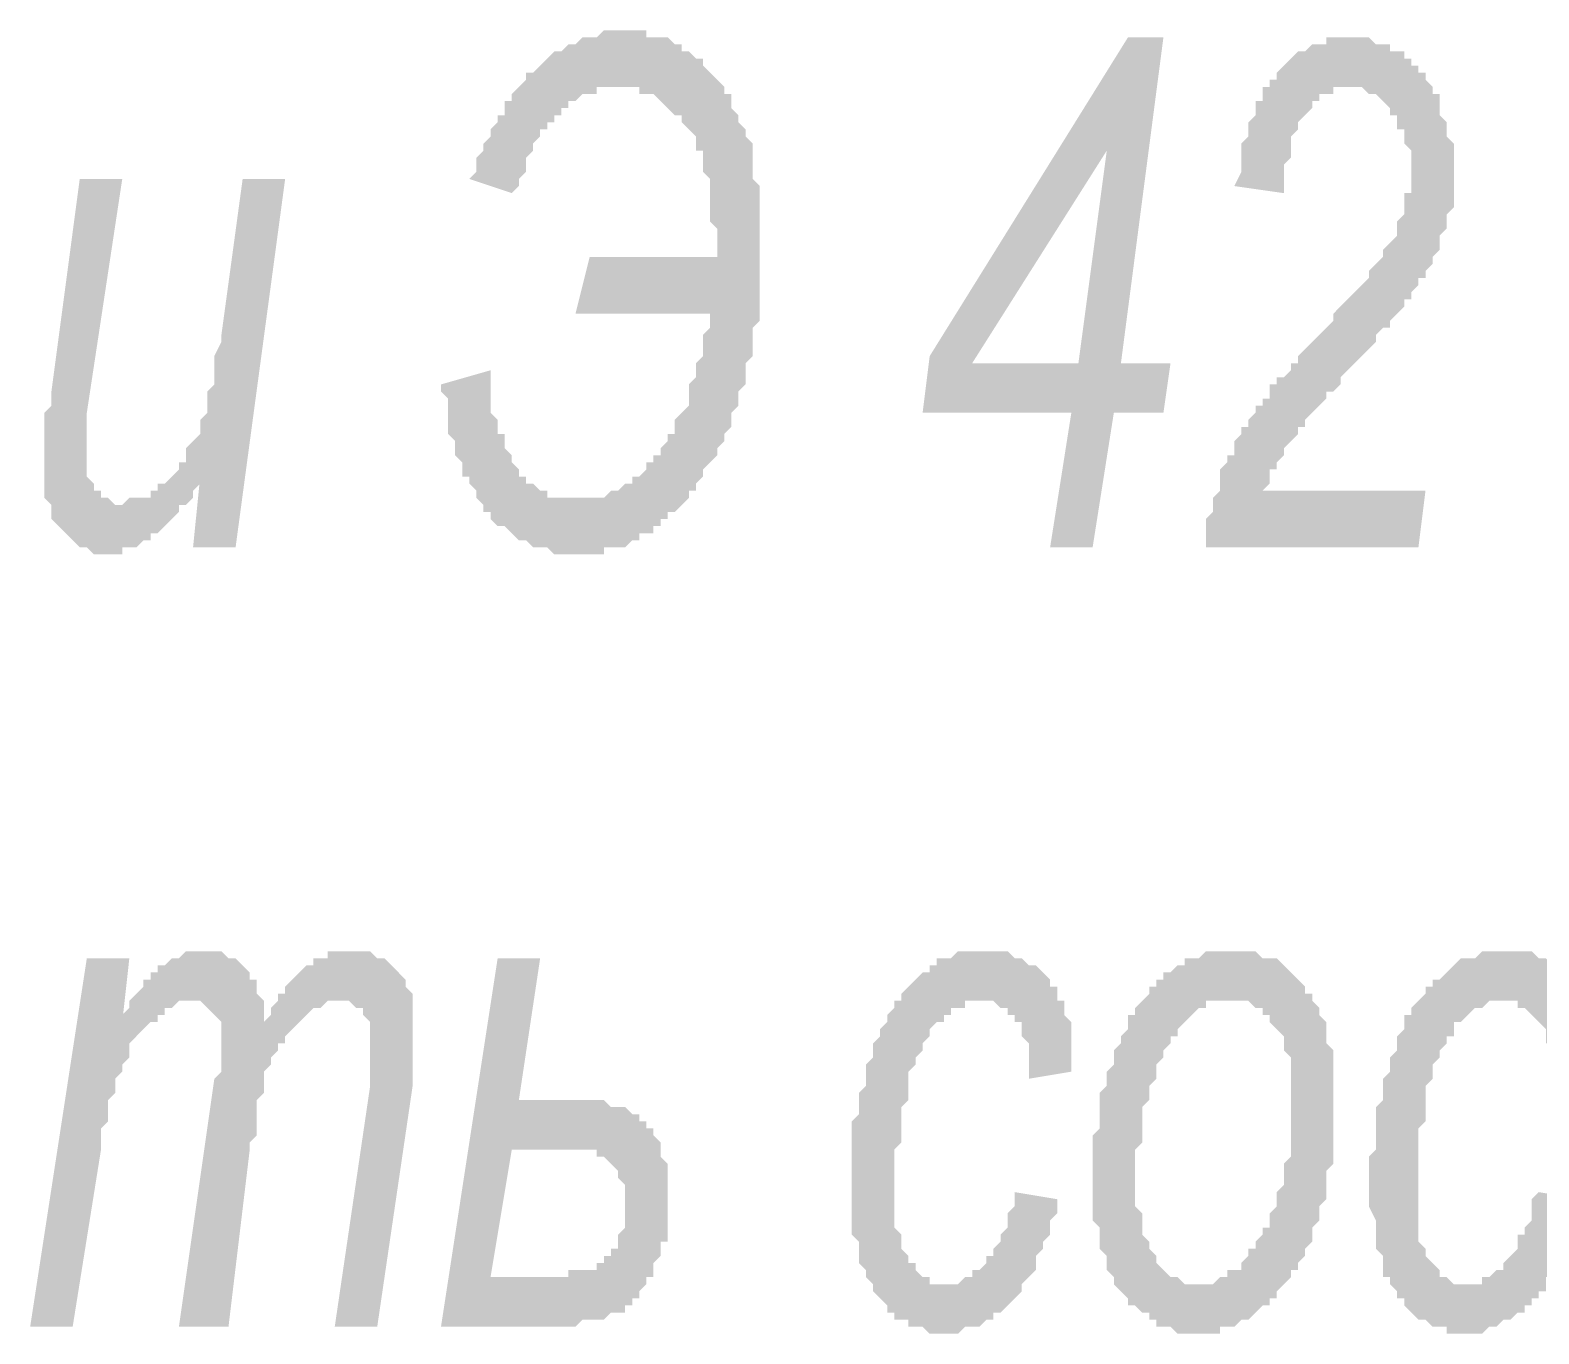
# Model space of a CAD drawing. Header units: millimetres. Extents: x 1372 to 666090, y 1285 to 31551.
# Drawn here: x 575844 to 576732, y 8653 to 9420 of the extents above; entities that cross this region are included whole.
import ezdxf

# ---------------------------------------------------------------- set-up
doc = ezdxf.new("R2010")
doc.units = ezdxf.units.MM
doc.layers.add('PDF _75-АЗ Штамп', color=7, linetype='Continuous')

msp = doc.modelspace()

# ---------------------------------------------------------------- hatches: boundary and pattern name
at = {"layer": 'PDF _75-АЗ Штамп', "transparency": 33554559}
for points in [[(576165.08, 9253.59), (576173.42, 9286.95), (576248.49, 9286.95), (576248.49, 9295.29), (576248.49, 9299.46), (576248.49, 9303.63), (576244.32, 9307.8), (576244.32, 9311.97), (576244.32, 9320.32), (576244.32, 9324.49), (576244.32, 9328.66), (576244.32, 9328.66), (576244.32, 9332.83), (576240.15, 9337), (576240.15, 9341.17), (576240.15, 9345.34), (576240.15, 9349.51), (576235.98, 9349.51), (576235.98, 9353.68), (576235.98, 9357.85), (576231.81, 9362.02), (576231.81, 9362.02), (576231.81, 9362.02), (576227.64, 9366.19), (576227.64, 9370.36), (576223.47, 9370.36), (576219.3, 9374.53), (576219.3, 9374.53), (576215.13, 9378.71), (576215.13, 9378.71), (576210.96, 9382.88), (576210.96, 9382.88), (576206.79, 9382.88), (576202.62, 9382.88), (576202.62, 9387.05), (576198.44, 9387.05), (576194.27, 9387.05), (576190.1, 9387.05), (576190.1, 9387.05), (576185.93, 9387.05), (576185.93, 9387.05), (576181.76, 9387.05), (576177.59, 9387.05), (576177.59, 9382.88), (576173.42, 9382.88), (576173.42, 9382.88), (576169.25, 9382.88), (576165.08, 9378.71), (576165.08, 9378.71), (576160.91, 9378.71), (576160.91, 9374.53), (576156.74, 9374.53), (576156.74, 9370.36), (576152.57, 9370.36), (576152.57, 9366.19), (576148.4, 9366.19), (576148.4, 9362.02), (576144.23, 9362.02), (576144.23, 9357.85), (576140.06, 9353.68), (576140.06, 9349.51), (576140.06, 9349.51), (576135.88, 9345.34), (576135.88, 9341.17), (576135.88, 9337), (576131.71, 9332.83), (576131.71, 9328.66), (576127.54, 9324.49), (576127.54, 9324.49), (576102.52, 9332.83), (576106.69, 9337), (576106.69, 9341.17), (576106.69, 9345.34), (576110.86, 9349.51), (576110.86, 9353.68), (576110.86, 9353.68), (576115.03, 9357.85), (576115.03, 9362.02), (576119.2, 9366.19), (576119.2, 9370.36), (576123.37, 9370.36), (576123.37, 9374.53), (576123.37, 9378.71), (576127.54, 9378.71), (576127.54, 9382.88), (576131.71, 9387.05), (576131.71, 9387.05), (576135.88, 9391.22), (576135.88, 9395.39), (576140.06, 9395.39), (576144.23, 9399.56), (576144.23, 9399.56), (576148.4, 9403.73), (576148.4, 9403.73), (576152.57, 9407.9), (576152.57, 9407.9), (576156.74, 9407.9), (576160.91, 9412.07), (576160.91, 9412.07), (576165.08, 9412.07), (576169.25, 9416.24), (576169.25, 9416.24), (576173.42, 9416.24), (576177.59, 9416.24), (576177.59, 9416.24), (576181.76, 9420.41), (576185.93, 9420.41), (576185.93, 9420.41), (576190.1, 9420.41), (576194.27, 9420.41), (576194.27, 9420.41), (576198.44, 9420.41), (576202.62, 9420.41), (576206.79, 9420.41), (576206.79, 9416.24), (576210.96, 9416.24), (576215.13, 9416.24), (576215.13, 9416.24), (576219.3, 9416.24), (576223.47, 9412.07), (576223.47, 9412.07), (576227.64, 9412.07), (576227.64, 9407.9), (576231.81, 9407.9), (576235.98, 9403.73), (576235.98, 9403.73), (576240.15, 9403.73), (576240.15, 9399.56), (576244.32, 9395.39), (576244.32, 9395.39), (576248.49, 9391.22), (576248.49, 9391.22), (576252.66, 9387.05), (576252.66, 9387.05), (576252.66, 9382.88), (576256.83, 9382.88), (576256.83, 9378.71), (576256.83, 9374.53), (576261, 9370.36), (576261, 9370.36), (576261, 9366.19), (576265.17, 9362.02), (576265.17, 9357.85), (576265.17, 9357.85), (576269.35, 9353.68), (576269.35, 9349.51), (576269.35, 9345.34), (576269.35, 9341.17), (576269.35, 9337), (576269.35, 9332.83), (576273.52, 9328.66), (576273.52, 9324.49), (576273.52, 9320.32), (576273.52, 9316.15), (576273.52, 9311.97), (576273.52, 9307.8), (576273.52, 9303.63), (576273.52, 9299.46), (576273.52, 9295.29), (576273.52, 9291.12), (576273.52, 9286.95), (576273.52, 9282.78), (576273.52, 9278.61), (576273.52, 9274.44), (576273.52, 9270.27), (576273.52, 9266.1), (576273.52, 9261.93), (576273.52, 9257.76), (576273.52, 9253.59), (576273.52, 9249.42), (576269.35, 9245.24), (576269.35, 9241.07), (576269.35, 9236.9), (576269.35, 9232.73), (576269.35, 9232.73), (576269.35, 9228.56), (576265.17, 9224.39), (576265.17, 9220.22), (576265.17, 9216.05), (576265.17, 9211.88), (576261, 9207.71), (576261, 9203.54), (576261, 9199.37), (576261, 9199.37), (576256.83, 9195.2), (576256.83, 9191.03), (576256.83, 9186.86), (576252.66, 9182.68), (576252.66, 9182.68), (576252.66, 9178.51), (576248.49, 9174.34), (576248.49, 9170.17), (576244.32, 9166), (576244.32, 9166), (576240.15, 9161.83), (576240.15, 9157.66), (576240.15, 9157.66), (576235.98, 9153.49), (576235.98, 9149.32), (576231.81, 9149.32), (576231.81, 9145.15), (576227.64, 9140.98), (576227.64, 9140.98), (576223.47, 9136.81), (576219.3, 9136.81), (576219.3, 9132.64), (576215.13, 9132.64), (576215.13, 9128.47), (576210.96, 9128.47), (576210.96, 9124.3), (576206.79, 9124.3), (576202.62, 9124.3), (576202.62, 9120.13), (576198.44, 9120.13), (576198.44, 9120.13), (576194.27, 9115.95), (576190.1, 9115.95), (576190.1, 9115.95), (576185.93, 9115.95), (576181.76, 9115.95), (576181.76, 9111.78), (576177.59, 9111.78), (576173.42, 9111.78), (576173.42, 9111.78), (576169.25, 9111.78), (576165.08, 9111.78), (576165.08, 9111.78), (576160.91, 9111.78), (576160.91, 9111.78), (576156.74, 9111.78), (576152.57, 9111.78), (576148.4, 9115.95), (576148.4, 9115.95), (576144.23, 9115.95), (576140.06, 9115.95), (576140.06, 9115.95), (576135.88, 9120.13), (576131.71, 9120.13), (576131.71, 9120.13), (576127.54, 9124.3), (576127.54, 9124.3), (576123.37, 9128.47), (576119.2, 9128.47), (576119.2, 9128.47), (576115.03, 9132.64), (576115.03, 9136.81), (576110.86, 9136.81), (576110.86, 9140.98), (576110.86, 9140.98), (576106.69, 9145.15), (576106.69, 9149.32), (576102.52, 9153.49), (576102.52, 9157.66), (576098.35, 9157.66), (576098.35, 9161.83), (576098.35, 9166), (576094.18, 9170.17), (576094.18, 9174.34), (576094.18, 9178.51), (576094.18, 9178.51), (576090.01, 9182.68), (576090.01, 9186.86), (576090.01, 9191.03), (576090.01, 9195.2), (576090.01, 9199.37), (576090.01, 9203.54), (576085.84, 9207.71), (576085.84, 9211.88), (576115.03, 9220.22), (576115.03, 9216.05), (576115.03, 9211.88), (576115.03, 9207.71), (576115.03, 9203.54), (576115.03, 9199.37), (576115.03, 9195.2), (576119.2, 9191.03), (576119.2, 9186.86), (576119.2, 9182.68), (576123.37, 9182.68), (576123.37, 9178.51), (576123.37, 9174.34), (576127.54, 9170.17), (576127.54, 9170.17), (576127.54, 9166), (576127.54, 9166), (576131.71, 9161.83), (576131.71, 9157.66), (576135.88, 9157.66), (576135.88, 9153.49), (576140.06, 9153.49), (576144.23, 9149.32), (576144.23, 9149.32), (576148.4, 9149.32), (576148.4, 9145.15), (576152.57, 9145.15), (576156.74, 9145.15), (576156.74, 9145.15), (576160.91, 9145.15), (576165.08, 9145.15), (576165.08, 9145.15), (576169.25, 9145.15), (576173.42, 9145.15), (576173.42, 9145.15), (576177.59, 9145.15), (576181.76, 9145.15), (576181.76, 9145.15), (576185.93, 9149.32), (576185.93, 9149.32), (576190.1, 9149.32), (576194.27, 9153.49), (576194.27, 9153.49), (576198.44, 9153.49), (576198.44, 9157.66), (576202.62, 9157.66), (576206.79, 9161.83), (576206.79, 9166), (576210.96, 9166), (576210.96, 9170.17), (576215.13, 9170.17), (576215.13, 9174.34), (576215.13, 9174.34), (576219.3, 9178.51), (576219.3, 9182.68), (576223.47, 9182.68), (576223.47, 9186.86), (576223.47, 9191.03), (576227.64, 9195.2), (576227.64, 9195.2), (576231.81, 9199.37), (576231.81, 9203.54), (576231.81, 9207.71), (576231.81, 9211.88), (576235.98, 9216.05), (576235.98, 9220.22), (576235.98, 9224.39), (576240.15, 9228.56), (576240.15, 9232.73), (576240.15, 9236.9), (576240.15, 9241.07), (576244.32, 9245.24), (576244.32, 9249.42), (576244.32, 9253.59)], [(576536.27, 9115.95), (576536.27, 9120.13), (576536.27, 9128.47), (576536.27, 9132.64), (576540.44, 9136.81), (576540.44, 9140.98), (576540.44, 9140.98), (576540.44, 9145.15), (576544.61, 9149.32), (576544.61, 9153.49), (576544.61, 9157.66), (576544.61, 9161.83), (576544.61, 9161.83), (576548.78, 9166), (576548.78, 9170.17), (576552.95, 9170.17), (576552.95, 9174.34), (576552.95, 9178.51), (576557.12, 9182.68), (576557.12, 9186.86), (576561.29, 9186.86), (576561.29, 9191.03), (576565.46, 9195.2), (576565.46, 9195.2), (576565.46, 9199.37), (576569.63, 9199.37), (576569.63, 9199.37), (576569.63, 9203.54), (576573.8, 9203.54), (576573.8, 9207.71), (576573.8, 9211.88), (576577.97, 9211.88), (576577.97, 9216.05), (576582.14, 9216.05), (576586.31, 9220.22), (576586.31, 9224.39), (576590.48, 9224.39), (576590.48, 9228.56), (576594.66, 9232.73), (576598.83, 9236.9), (576598.83, 9236.9), (576603, 9241.07), (576607.17, 9245.24), (576611.34, 9249.42), (576611.34, 9249.42), (576611.34, 9253.59), (576615.51, 9257.76), (576619.68, 9261.93), (576619.68, 9261.93), (576623.85, 9266.1), (576628.02, 9270.27), (576628.02, 9270.27), (576632.19, 9274.44), (576632.19, 9278.61), (576632.19, 9278.61), (576636.36, 9282.78), (576636.36, 9282.78), (576636.36, 9282.78), (576640.53, 9286.95), (576640.53, 9291.12), (576644.7, 9295.29), (576644.7, 9295.29), (576648.87, 9299.46), (576648.87, 9303.63), (576648.87, 9307.8), (576653.04, 9311.97), (576653.04, 9311.97), (576653.04, 9316.15), (576653.04, 9320.32), (576653.04, 9324.49), (576657.22, 9324.49), (576657.22, 9328.66), (576657.22, 9332.83), (576657.22, 9337), (576657.22, 9341.17), (576657.22, 9345.34), (576657.22, 9349.51), (576653.04, 9353.68), (576653.04, 9357.85), (576653.04, 9362.02), (576648.87, 9362.02), (576648.87, 9366.19), (576648.87, 9370.36), (576644.7, 9370.36), (576644.7, 9374.53), (576640.53, 9378.71), (576640.53, 9378.71), (576636.36, 9382.88), (576636.36, 9382.88), (576632.19, 9382.88), (576628.02, 9387.05), (576628.02, 9387.05), (576623.85, 9387.05), (576619.68, 9387.05), (576619.68, 9387.05), (576615.51, 9387.05), (576611.34, 9387.05), (576611.34, 9382.88), (576607.17, 9382.88), (576603, 9382.88), (576603, 9378.71), (576598.83, 9378.71), (576598.83, 9374.53), (576594.66, 9370.36), (576594.66, 9370.36), (576590.48, 9366.19), (576590.48, 9366.19), (576590.48, 9362.02), (576586.31, 9357.85), (576586.31, 9353.68), (576586.31, 9349.51), (576586.31, 9345.34), (576582.14, 9341.17), (576582.14, 9337), (576582.14, 9332.83), (576582.14, 9328.66), (576582.14, 9324.49), (576552.95, 9328.66), (576557.12, 9337), (576557.12, 9341.17), (576557.12, 9345.34), (576557.12, 9349.51), (576557.12, 9353.68), (576557.12, 9353.68), (576561.29, 9357.85), (576561.29, 9362.02), (576561.29, 9366.19), (576565.46, 9370.36), (576565.46, 9374.53), (576565.46, 9378.71), (576569.63, 9378.71), (576569.63, 9382.88), (576569.63, 9387.05), (576573.8, 9387.05), (576573.8, 9391.22), (576577.97, 9391.22), (576577.97, 9395.39), (576582.14, 9399.56), (576582.14, 9399.56), (576586.31, 9403.73), (576586.31, 9403.73), (576590.48, 9407.9), (576594.66, 9407.9), (576594.66, 9407.9), (576598.83, 9412.07), (576598.83, 9412.07), (576603, 9412.07), (576607.17, 9412.07), (576607.17, 9416.24), (576611.34, 9416.24), (576615.51, 9416.24), (576619.68, 9416.24), (576619.68, 9416.24), (576623.85, 9416.24), (576628.02, 9416.24), (576628.02, 9416.24), (576632.19, 9416.24), (576636.36, 9412.07), (576636.36, 9412.07), (576640.53, 9412.07), (576644.7, 9412.07), (576644.7, 9407.9), (576648.87, 9407.9), (576653.04, 9407.9), (576653.04, 9403.73), (576657.22, 9403.73), (576657.22, 9399.56), (576661.39, 9399.56), (576661.39, 9395.39), (576665.56, 9395.39), (576665.56, 9391.22), (576669.73, 9387.05), (576669.73, 9382.88), (576673.9, 9382.88), (576673.9, 9378.71), (576673.9, 9374.53), (576673.9, 9370.36), (576678.07, 9366.19), (576678.07, 9362.02), (576678.07, 9362.02), (576678.07, 9357.85), (576682.24, 9353.68), (576682.24, 9349.51), (576682.24, 9345.34), (576682.24, 9341.17), (576682.24, 9337), (576682.24, 9337), (576682.24, 9332.83), (576682.24, 9328.66), (576682.24, 9324.49), (576682.24, 9320.32), (576682.24, 9316.15), (576678.07, 9311.97), (576678.07, 9307.8), (576678.07, 9307.8), (576678.07, 9303.63), (576673.9, 9299.46), (576673.9, 9295.29), (576673.9, 9291.12), (576669.73, 9286.95), (576669.73, 9282.78), (576665.56, 9278.61), (576665.56, 9278.61), (576665.56, 9278.61), (576665.56, 9274.44), (576665.56, 9274.44), (576661.39, 9274.44), (576661.39, 9270.27), (576661.39, 9270.27), (576657.22, 9266.1), (576657.22, 9266.1), (576657.22, 9261.93), (576653.04, 9261.93), (576653.04, 9257.76), (576648.87, 9253.59), (576648.87, 9253.59), (576644.7, 9249.42), (576644.7, 9245.24), (576640.53, 9245.24), (576636.36, 9241.07), (576636.36, 9236.9), (576632.19, 9232.73), (576628.02, 9228.56), (576623.85, 9224.39), (576623.85, 9224.39), (576619.68, 9220.22), (576615.51, 9216.05), (576615.51, 9211.88), (576611.34, 9207.71), (576607.17, 9207.71), (576607.17, 9203.54), (576603, 9199.37), (576598.83, 9195.2), (576598.83, 9195.2), (576594.66, 9191.03), (576594.66, 9186.86), (576590.48, 9186.86), (576590.48, 9182.68), (576590.48, 9182.68), (576586.31, 9178.51), (576586.31, 9178.51), (576582.14, 9174.34), (576582.14, 9170.17), (576577.97, 9166), (576577.97, 9161.83), (576573.8, 9161.83), (576573.8, 9157.66), (576573.8, 9153.49), (576569.63, 9149.32), (576665.56, 9149.32), (576661.39, 9115.95)], [(575944.04, 9157.66), (575944.04, 9153.49), (575939.86, 9149.32), (575939.86, 9145.15), (575935.69, 9140.98), (575931.52, 9140.98), (575931.52, 9136.81), (575927.35, 9132.64), (575927.35, 9132.64), (575923.18, 9128.47), (575923.18, 9128.47), (575919.01, 9124.3), (575914.84, 9124.3), (575914.84, 9120.13), (575910.67, 9120.13), (575910.67, 9120.13), (575906.5, 9115.95), (575906.5, 9115.95), (575902.33, 9115.95), (575898.16, 9115.95), (575898.16, 9111.78), (575893.99, 9111.78), (575893.99, 9111.78), (575889.82, 9111.78), (575889.82, 9111.78), (575885.65, 9111.78), (575881.48, 9111.78), (575881.48, 9111.78), (575877.3, 9115.95), (575873.13, 9115.95), (575873.13, 9115.95), (575868.96, 9120.13), (575868.96, 9120.13), (575864.79, 9124.3), (575864.79, 9124.3), (575860.62, 9128.47), (575860.62, 9128.47), (575856.45, 9132.64), (575856.45, 9136.81), (575856.45, 9140.98), (575852.28, 9145.15), (575852.28, 9145.15), (575852.28, 9149.32), (575852.28, 9153.49), (575852.28, 9157.66), (575852.28, 9161.83), (575852.28, 9166), (575852.28, 9166), (575852.28, 9170.17), (575852.28, 9174.34), (575852.28, 9178.51), (575852.28, 9182.68), (575852.28, 9186.86), (575852.28, 9191.03), (575852.28, 9195.2), (575856.45, 9199.37), (575856.45, 9207.71), (575856.45, 9207.71), (575873.13, 9332.83), (575898.16, 9332.83), (575877.3, 9195.2), (575877.3, 9191.03), (575877.3, 9186.86), (575877.3, 9182.68), (575877.3, 9178.51), (575877.3, 9174.34), (575877.3, 9170.17), (575877.3, 9170.17), (575877.3, 9161.83), (575877.3, 9161.83), (575877.3, 9157.66), (575881.48, 9153.49), (575881.48, 9149.32), (575881.48, 9149.32), (575885.65, 9149.32), (575885.65, 9145.15), (575889.82, 9145.15), (575889.82, 9145.15), (575893.99, 9140.98), (575898.16, 9140.98), (575898.16, 9140.98), (575902.33, 9145.15), (575906.5, 9145.15), (575906.5, 9145.15), (575910.67, 9145.15), (575914.84, 9145.15), (575914.84, 9149.32), (575919.01, 9149.32), (575919.01, 9153.49), (575923.18, 9153.49), (575927.35, 9157.66), (575927.35, 9157.66), (575931.52, 9161.83), (575931.52, 9166), (575935.69, 9166), (575935.69, 9170.17), (575935.69, 9174.34), (575939.86, 9178.51), (575939.86, 9178.51), (575944.04, 9182.68), (575944.04, 9186.86), (575944.04, 9191.03), (575948.21, 9195.2), (575948.21, 9199.37), (575948.21, 9199.37), (575948.21, 9203.54), (575948.21, 9207.71), (575948.21, 9207.71), (575952.38, 9211.88), (575952.38, 9216.05), (575952.38, 9220.22), (575952.38, 9224.39), (575952.38, 9228.56), (575956.55, 9236.9), (575956.55, 9241.07), (575969.06, 9332.83), (575994.08, 9332.83), (575964.89, 9115.95), (575939.86, 9115.95)], [(575843.94, 8657.18), (575877.3, 8874.06), (575902.33, 8874.06), (575898.16, 8836.52), (575898.16, 8840.69), (575902.33, 8844.86), (575902.33, 8849.03), (575906.5, 8853.2), (575906.5, 8853.2), (575910.67, 8857.37), (575910.67, 8861.55), (575914.84, 8861.55), (575914.84, 8865.72), (575919.01, 8865.72), (575919.01, 8869.89), (575923.18, 8869.89), (575923.18, 8869.89), (575927.35, 8874.06), (575931.52, 8874.06), (575931.52, 8874.06), (575935.69, 8878.23), (575939.86, 8878.23), (575939.86, 8878.23), (575944.04, 8878.23), (575948.21, 8878.23), (575948.21, 8878.23), (575952.38, 8878.23), (575956.55, 8878.23), (575956.55, 8878.23), (575960.72, 8874.06), (575964.89, 8874.06), (575964.89, 8874.06), (575969.06, 8869.89), (575969.06, 8869.89), (575973.23, 8865.72), (575973.23, 8861.55), (575977.4, 8861.55), (575977.4, 8857.37), (575977.4, 8853.2), (575981.57, 8849.03), (575981.57, 8844.86), (575981.57, 8840.69), (575981.57, 8836.52), (575985.74, 8840.69), (575985.74, 8844.86), (575989.91, 8849.03), (575989.91, 8853.2), (575994.08, 8853.2), (575994.08, 8857.37), (575998.25, 8861.55), (575998.25, 8861.55), (576002.42, 8865.72), (576002.42, 8865.72), (576006.59, 8869.89), (576006.59, 8869.89), (576010.77, 8869.89), (576010.77, 8874.06), (576014.94, 8874.06), (576019.11, 8874.06), (576019.11, 8878.23), (576023.28, 8878.23), (576027.45, 8878.23), (576027.45, 8878.23), (576031.62, 8878.23), (576031.62, 8878.23), (576035.79, 8878.23), (576039.96, 8878.23), (576044.13, 8878.23), (576044.13, 8878.23), (576048.3, 8874.06), (576052.47, 8874.06), (576052.47, 8874.06), (576056.64, 8869.89), (576056.64, 8869.89), (576060.81, 8865.72), (576060.81, 8865.72), (576064.98, 8861.55), (576064.98, 8861.55), (576064.98, 8857.37), (576069.15, 8853.2), (576069.15, 8849.03), (576069.15, 8844.86), (576069.15, 8840.69), (576069.15, 8836.52), (576069.15, 8832.35), (576069.15, 8828.18), (576069.15, 8828.18), (576069.15, 8824.01), (576069.15, 8819.84), (576069.15, 8815.67), (576069.15, 8811.5), (576069.15, 8807.33), (576069.15, 8803.16), (576069.15, 8798.99), (576069.15, 8798.99), (576048.3, 8657.18), (576023.28, 8657.18), (576044.13, 8798.99), (576044.13, 8807.33), (576044.13, 8811.5), (576044.13, 8815.67), (576044.13, 8819.84), (576044.13, 8824.01), (576044.13, 8824.01), (576044.13, 8824.01), (576044.13, 8828.18), (576044.13, 8832.35), (576044.13, 8836.52), (576039.96, 8840.69), (576039.96, 8840.69), (576039.96, 8844.86), (576035.79, 8844.86), (576031.62, 8849.03), (576031.62, 8849.03), (576027.45, 8849.03), (576027.45, 8849.03), (576023.28, 8849.03), (576023.28, 8849.03), (576019.11, 8849.03), (576014.94, 8844.86), (576014.94, 8844.86), (576010.77, 8844.86), (576006.59, 8840.69), (576006.59, 8840.69), (576002.42, 8836.52), (576002.42, 8836.52), (575998.25, 8832.35), (575998.25, 8832.35), (575994.08, 8828.18), (575994.08, 8824.01), (575989.91, 8824.01), (575989.91, 8819.84), (575985.74, 8815.67), (575985.74, 8811.5), (575985.74, 8811.5), (575985.74, 8811.5), (575981.57, 8807.33), (575981.57, 8803.16), (575981.57, 8798.99), (575981.57, 8798.99), (575981.57, 8794.82), (575977.4, 8790.64), (575977.4, 8786.47), (575977.4, 8782.3), (575977.4, 8778.13), (575977.4, 8769.79), (575973.23, 8765.62), (575973.23, 8761.45), (575960.72, 8657.18), (575931.52, 8657.18), (575952.38, 8803.16), (575956.55, 8807.33), (575956.55, 8815.67), (575956.55, 8819.84), (575956.55, 8819.84), (575956.55, 8824.01), (575956.55, 8824.01), (575956.55, 8828.18), (575956.55, 8832.35), (575956.55, 8836.52), (575952.38, 8840.69), (575952.38, 8840.69), (575948.21, 8844.86), (575948.21, 8844.86), (575944.04, 8849.03), (575944.04, 8849.03), (575939.86, 8849.03), (575935.69, 8849.03), (575935.69, 8849.03), (575931.52, 8849.03), (575927.35, 8844.86), (575927.35, 8844.86), (575923.18, 8844.86), (575923.18, 8840.69), (575919.01, 8840.69), (575919.01, 8836.52), (575914.84, 8836.52), (575910.67, 8832.35), (575910.67, 8832.35), (575906.5, 8828.18), (575906.5, 8828.18), (575902.33, 8824.01), (575902.33, 8819.84), (575902.33, 8815.67), (575898.16, 8811.5), (575898.16, 8811.5), (575898.16, 8807.33), (575893.99, 8803.16), (575893.99, 8803.16), (575893.99, 8798.99), (575893.99, 8794.82), (575889.82, 8790.64), (575889.82, 8786.47), (575889.82, 8782.3), (575889.82, 8778.13), (575885.65, 8773.96), (575885.65, 8769.79), (575885.65, 8765.62), (575885.65, 8761.45), (575885.65, 8761.45), (575868.96, 8657.18)], [(576423.66, 8736.43), (576448.68, 8732.26), (576448.68, 8728.08), (576448.68, 8723.91), (576444.51, 8719.74), (576444.51, 8715.57), (576444.51, 8711.4), (576440.34, 8707.23), (576440.34, 8703.06), (576440.34, 8703.06), (576436.17, 8698.89), (576436.17, 8694.72), (576436.17, 8690.55), (576432, 8686.38), (576432, 8686.38), (576427.83, 8682.21), (576427.83, 8678.04), (576427.83, 8678.04), (576423.66, 8673.87), (576423.66, 8673.87), (576419.49, 8669.7), (576419.49, 8669.7), (576415.32, 8665.53), (576411.15, 8665.53), (576411.15, 8661.35), (576406.98, 8661.35), (576406.98, 8661.35), (576402.81, 8657.18), (576398.64, 8657.18), (576398.64, 8657.18), (576394.46, 8657.18), (576390.29, 8653.01), (576390.29, 8653.01), (576386.12, 8653.01), (576381.95, 8653.01), (576381.95, 8653.01), (576377.78, 8653.01), (576377.78, 8653.01), (576373.61, 8653.01), (576369.44, 8657.18), (576365.27, 8657.18), (576365.27, 8657.18), (576361.1, 8657.18), (576361.1, 8661.35), (576356.93, 8661.35), (576352.76, 8661.35), (576352.76, 8665.53), (576348.59, 8665.53), (576348.59, 8669.7), (576344.42, 8673.87), (576344.42, 8673.87), (576340.25, 8678.04), (576340.25, 8678.04), (576340.25, 8682.21), (576336.08, 8686.38), (576336.08, 8686.38), (576336.08, 8690.55), (576331.9, 8694.72), (576331.9, 8698.89), (576331.9, 8703.06), (576331.9, 8707.23), (576327.73, 8711.4), (576327.73, 8711.4), (576327.73, 8715.57), (576327.73, 8719.74), (576327.73, 8728.08), (576327.73, 8732.26), (576327.73, 8736.43), (576327.73, 8740.6), (576327.73, 8740.6), (576327.73, 8744.77), (576327.73, 8748.94), (576327.73, 8753.11), (576327.73, 8757.28), (576327.73, 8761.45), (576327.73, 8765.62), (576327.73, 8769.79), (576327.73, 8773.96), (576327.73, 8778.13), (576331.9, 8782.3), (576331.9, 8782.3), (576331.9, 8786.47), (576331.9, 8790.64), (576331.9, 8794.82), (576336.08, 8798.99), (576336.08, 8803.16), (576336.08, 8807.33), (576336.08, 8807.33), (576336.08, 8811.5), (576340.25, 8815.67), (576340.25, 8819.84), (576340.25, 8824.01), (576344.42, 8828.18), (576344.42, 8832.35), (576348.59, 8836.52), (576348.59, 8840.69), (576348.59, 8840.69), (576352.76, 8844.86), (576352.76, 8849.03), (576356.93, 8849.03), (576356.93, 8853.2), (576361.1, 8857.37), (576361.1, 8857.37), (576365.27, 8861.55), (576365.27, 8861.55), (576365.27, 8861.55), (576369.44, 8865.72), (576373.61, 8865.72), (576373.61, 8869.89), (576377.78, 8869.89), (576377.78, 8874.06), (576381.95, 8874.06), (576386.12, 8874.06), (576386.12, 8874.06), (576390.29, 8878.23), (576394.46, 8878.23), (576394.46, 8878.23), (576398.64, 8878.23), (576402.81, 8878.23), (576406.98, 8878.23), (576406.98, 8878.23), (576411.15, 8878.23), (576411.15, 8878.23), (576415.32, 8878.23), (576419.49, 8878.23), (576419.49, 8878.23), (576423.66, 8874.06), (576427.83, 8874.06), (576427.83, 8874.06), (576432, 8869.89), (576436.17, 8869.89), (576436.17, 8869.89), (576440.34, 8865.72), (576440.34, 8865.72), (576444.51, 8861.55), (576444.51, 8857.37), (576448.68, 8857.37), (576448.68, 8853.2), (576448.68, 8849.03), (576452.85, 8849.03), (576452.85, 8844.86), (576452.85, 8840.69), (576457.02, 8836.52), (576457.02, 8832.35), (576457.02, 8828.18), (576457.02, 8824.01), (576457.02, 8819.84), (576457.02, 8815.67), (576457.02, 8811.5), (576457.02, 8807.33), (576457.02, 8807.33), (576432, 8803.16), (576432, 8811.5), (576432, 8815.67), (576432, 8819.84), (576432, 8824.01), (576432, 8824.01), (576427.83, 8828.18), (576427.83, 8832.35), (576427.83, 8836.52), (576423.66, 8836.52), (576423.66, 8840.69), (576419.49, 8840.69), (576419.49, 8844.86), (576415.32, 8844.86), (576415.32, 8844.86), (576411.15, 8849.03), (576406.98, 8849.03), (576406.98, 8849.03), (576402.81, 8849.03), (576402.81, 8849.03), (576398.64, 8849.03), (576394.46, 8849.03), (576394.46, 8844.86), (576390.29, 8844.86), (576386.12, 8844.86), (576386.12, 8840.69), (576381.95, 8840.69), (576381.95, 8836.52), (576377.78, 8836.52), (576377.78, 8836.52), (576373.61, 8832.35), (576373.61, 8828.18), (576373.61, 8828.18), (576369.44, 8824.01), (576369.44, 8819.84), (576365.27, 8815.67), (576365.27, 8815.67), (576365.27, 8811.5), (576361.1, 8807.33), (576361.1, 8803.16), (576361.1, 8798.99), (576361.1, 8794.82), (576361.1, 8790.64), (576356.93, 8786.47), (576356.93, 8782.3), (576356.93, 8778.13), (576356.93, 8773.96), (576356.93, 8769.79), (576356.93, 8765.62), (576352.76, 8761.45), (576352.76, 8757.28), (576352.76, 8757.28), (576352.76, 8753.11), (576352.76, 8748.94), (576352.76, 8744.77), (576352.76, 8740.6), (576352.76, 8736.43), (576352.76, 8732.26), (576352.76, 8728.08), (576352.76, 8723.91), (576352.76, 8719.74), (576352.76, 8715.57), (576356.93, 8711.4), (576356.93, 8707.23), (576356.93, 8703.06), (576356.93, 8703.06), (576361.1, 8698.89), (576361.1, 8694.72), (576365.27, 8694.72), (576365.27, 8690.55), (576369.44, 8686.38), (576369.44, 8686.38), (576373.61, 8686.38), (576373.61, 8682.21), (576377.78, 8682.21), (576381.95, 8682.21), (576381.95, 8682.21), (576386.12, 8682.21), (576386.12, 8682.21), (576390.29, 8682.21), (576394.46, 8686.38), (576394.46, 8686.38), (576398.64, 8686.38), (576398.64, 8690.55), (576402.81, 8690.55), (576406.98, 8694.72), (576406.98, 8694.72), (576406.98, 8698.89), (576411.15, 8698.89), (576411.15, 8703.06), (576415.32, 8707.23), (576415.32, 8711.4), (576415.32, 8711.4), (576419.49, 8715.57), (576419.49, 8719.74), (576419.49, 8723.91), (576423.66, 8728.08), (576423.66, 8732.26), (576423.66, 8736.43), (576423.66, 8736.43)], [(576732.29, 8736.43), (576757.31, 8732.26), (576757.31, 8728.08), (576753.14, 8723.91), (576753.14, 8719.74), (576753.14, 8715.57), (576748.97, 8711.4), (576748.97, 8707.23), (576748.97, 8703.06), (576744.8, 8703.06), (576744.8, 8698.89), (576744.8, 8694.72), (576740.63, 8690.55), (576740.63, 8686.38), (576736.46, 8686.38), (576736.46, 8682.21), (576736.46, 8678.04), (576732.29, 8678.04), (576732.29, 8673.87), (576728.12, 8673.87), (576728.12, 8669.7), (576723.95, 8669.7), (576723.95, 8665.53), (576719.77, 8665.53), (576715.6, 8661.35), (576715.6, 8661.35), (576711.43, 8661.35), (576707.26, 8657.18), (576707.26, 8657.18), (576703.09, 8657.18), (576703.09, 8657.18), (576698.92, 8653.01), (576694.75, 8653.01), (576690.58, 8653.01), (576690.58, 8653.01), (576690.58, 8653.01), (576686.41, 8653.01), (576682.24, 8653.01), (576678.07, 8653.01), (576678.07, 8657.18), (576673.9, 8657.18), (576669.73, 8657.18), (576669.73, 8657.18), (576665.56, 8661.35), (576665.56, 8661.35), (576661.39, 8661.35), (576657.22, 8665.53), (576657.22, 8665.53), (576653.04, 8669.7), (576653.04, 8673.87), (576648.87, 8673.87), (576648.87, 8678.04), (576648.87, 8678.04), (576644.7, 8682.21), (576644.7, 8686.38), (576640.53, 8686.38), (576640.53, 8690.55), (576640.53, 8694.72), (576640.53, 8698.89), (576636.36, 8703.06), (576636.36, 8707.23), (576636.36, 8711.4), (576636.36, 8711.4), (576636.36, 8715.57), (576636.36, 8719.74), (576632.19, 8728.08), (576632.19, 8732.26), (576632.19, 8736.43), (576632.19, 8740.6), (576632.19, 8740.6), (576632.19, 8744.77), (576632.19, 8748.94), (576632.19, 8753.11), (576632.19, 8757.28), (576636.36, 8761.45), (576636.36, 8765.62), (576636.36, 8769.79), (576636.36, 8773.96), (576636.36, 8778.13), (576636.36, 8782.3), (576636.36, 8782.3), (576636.36, 8786.47), (576640.53, 8790.64), (576640.53, 8794.82), (576640.53, 8798.99), (576640.53, 8803.16), (576644.7, 8807.33), (576644.7, 8807.33), (576644.7, 8811.5), (576644.7, 8815.67), (576648.87, 8819.84), (576648.87, 8824.01), (576648.87, 8828.18), (576653.04, 8832.35), (576653.04, 8836.52), (576653.04, 8840.69), (576657.22, 8840.69), (576657.22, 8844.86), (576661.39, 8849.03), (576661.39, 8849.03), (576665.56, 8853.2), (576665.56, 8857.37), (576669.73, 8857.37), (576669.73, 8861.55), (576669.73, 8861.55), (576673.9, 8861.55), (576678.07, 8865.72), (576678.07, 8865.72), (576682.24, 8869.89), (576682.24, 8869.89), (576686.41, 8874.06), (576690.58, 8874.06), (576690.58, 8874.06), (576694.75, 8874.06), (576698.92, 8878.23), (576698.92, 8878.23), (576703.09, 8878.23), (576707.26, 8878.23), (576707.26, 8878.23), (576711.43, 8878.23), (576711.43, 8878.23), (576715.6, 8878.23), (576719.77, 8878.23), (576723.95, 8878.23), (576723.95, 8878.23), (576728.12, 8878.23), (576732.29, 8874.06), (576732.29, 8874.06), (576736.46, 8874.06), (576740.63, 8869.89), (576740.63, 8869.89), (576744.8, 8869.89), (576744.8, 8865.72), (576748.97, 8865.72), (576748.97, 8861.55), (576753.14, 8857.37), (576753.14, 8857.37), (576753.14, 8853.2), (576757.31, 8849.03), (576757.31, 8849.03), (576761.48, 8844.86), (576761.48, 8840.69), (576761.48, 8836.52), (576761.48, 8832.35), (576765.65, 8828.18), (576765.65, 8824.01), (576765.65, 8819.84), (576765.65, 8815.67), (576765.65, 8811.5), (576765.65, 8807.33), (576765.65, 8807.33), (576740.63, 8803.16), (576740.63, 8811.5), (576740.63, 8815.67), (576740.63, 8819.84), (576740.63, 8824.01), (576736.46, 8824.01), (576736.46, 8828.18), (576736.46, 8832.35), (576732.29, 8836.52), (576732.29, 8836.52), (576728.12, 8840.69), (576728.12, 8840.69), (576723.95, 8844.86), (576723.95, 8844.86), (576719.77, 8844.86), (576719.77, 8849.03), (576715.6, 8849.03), (576711.43, 8849.03), (576711.43, 8849.03), (576707.26, 8849.03), (576703.09, 8849.03), (576703.09, 8849.03), (576698.92, 8844.86), (576694.75, 8844.86), (576694.75, 8844.86), (576690.58, 8840.69), (576690.58, 8840.69), (576686.41, 8836.52), (576686.41, 8836.52), (576682.24, 8836.52), (576682.24, 8832.35), (576682.24, 8828.18), (576678.07, 8828.18), (576678.07, 8824.01), (576673.9, 8819.84), (576673.9, 8815.67), (576673.9, 8815.67), (576669.73, 8811.5), (576669.73, 8807.33), (576669.73, 8803.16), (576665.56, 8798.99), (576665.56, 8794.82), (576665.56, 8790.64), (576665.56, 8786.47), (576665.56, 8782.3), (576665.56, 8778.13), (576661.39, 8773.96), (576661.39, 8769.79), (576661.39, 8765.62), (576661.39, 8761.45), (576661.39, 8757.28), (576661.39, 8757.28), (576661.39, 8753.11), (576661.39, 8748.94), (576661.39, 8744.77), (576661.39, 8740.6), (576661.39, 8736.43), (576661.39, 8732.26), (576661.39, 8728.08), (576661.39, 8723.91), (576661.39, 8719.74), (576661.39, 8715.57), (576661.39, 8711.4), (576661.39, 8707.23), (576665.56, 8703.06), (576665.56, 8703.06), (576665.56, 8698.89), (576669.73, 8694.72), (576669.73, 8694.72), (576673.9, 8690.55), (576673.9, 8686.38), (576678.07, 8686.38), (576678.07, 8686.38), (576682.24, 8682.21), (576686.41, 8682.21), (576686.41, 8682.21), (576690.58, 8682.21), (576690.58, 8682.21), (576694.75, 8682.21), (576698.92, 8682.21), (576698.92, 8686.38), (576703.09, 8686.38), (576703.09, 8686.38), (576707.26, 8690.55), (576711.43, 8690.55), (576711.43, 8694.72), (576711.43, 8694.72), (576715.6, 8698.89), (576715.6, 8698.89), (576719.77, 8703.06), (576719.77, 8707.23), (576719.77, 8711.4), (576723.95, 8711.4), (576723.95, 8715.57), (576728.12, 8719.74), (576728.12, 8723.91), (576728.12, 8728.08), (576728.12, 8732.26), (576732.29, 8736.43), (576732.29, 8736.43)]]:
    msp.add_hatch(color=256, dxfattribs=at).paths.add_polyline_path(points)
h = msp.add_hatch(color=256, dxfattribs=at)
h.paths.add_polyline_path([(576444.51, 9115.95), (576457.02, 9195.2), (576369.44, 9195.2), (576373.61, 9228.56), (576490.39, 9416.24), (576511.24, 9416.24), (576486.22, 9224.39), (576515.41, 9224.39), (576511.24, 9195.2), (576482.05, 9195.2), (576469.54, 9115.95)], flags=0)
h.paths.add_polyline_path([(576461.19, 9224.39), (576477.88, 9349.51), (576398.64, 9224.39)], flags=0)
h = msp.add_hatch(color=256, dxfattribs=at)
h.paths.add_polyline_path([(576469.54, 8740.6), (576469.54, 8744.77), (576469.54, 8748.94), (576469.54, 8753.11), (576469.54, 8757.28), (576469.54, 8761.45), (576469.54, 8765.62), (576469.54, 8769.79), (576473.71, 8773.96), (576473.71, 8778.13), (576473.71, 8782.3), (576473.71, 8786.47), (576473.71, 8790.64), (576473.71, 8794.82), (576477.88, 8798.99), (576477.88, 8803.16), (576477.88, 8807.33), (576477.88, 8807.33), (576482.05, 8811.5), (576482.05, 8815.67), (576482.05, 8819.84), (576486.22, 8824.01), (576486.22, 8824.01), (576486.22, 8828.18), (576490.39, 8832.35), (576490.39, 8836.52), (576490.39, 8840.69), (576494.56, 8840.69), (576494.56, 8844.86), (576498.73, 8849.03), (576498.73, 8849.03), (576502.9, 8853.2), (576502.9, 8857.37), (576507.07, 8857.37), (576507.07, 8861.55), (576511.24, 8861.55), (576511.24, 8865.72), (576515.41, 8865.72), (576519.58, 8869.89), (576519.58, 8869.89), (576523.75, 8869.89), (576523.75, 8874.06), (576527.93, 8874.06), (576532.1, 8874.06), (576532.1, 8874.06), (576536.27, 8878.23), (576540.44, 8878.23), (576540.44, 8878.23), (576544.61, 8878.23), (576548.78, 8878.23), (576552.95, 8878.23), (576552.95, 8878.23), (576557.12, 8878.23), (576557.12, 8878.23), (576561.29, 8878.23), (576565.46, 8878.23), (576565.46, 8878.23), (576569.63, 8874.06), (576573.8, 8874.06), (576573.8, 8874.06), (576577.97, 8874.06), (576582.14, 8869.89), (576582.14, 8869.89), (576586.31, 8865.72), (576586.31, 8865.72), (576590.48, 8861.55), (576590.48, 8861.55), (576594.66, 8857.37), (576594.66, 8853.2), (576594.66, 8853.2), (576598.83, 8853.2), (576598.83, 8849.03), (576603, 8844.86), (576603, 8840.69), (576603, 8840.69), (576607.17, 8836.52), (576607.17, 8832.35), (576607.17, 8828.18), (576607.17, 8824.01), (576611.34, 8819.84), (576611.34, 8815.67), (576611.34, 8815.67), (576611.34, 8811.5), (576611.34, 8807.33), (576611.34, 8798.99), (576611.34, 8794.82), (576611.34, 8790.64), (576611.34, 8790.64), (576611.34, 8786.47), (576611.34, 8782.3), (576611.34, 8773.96), (576611.34, 8769.79), (576611.34, 8769.79), (576611.34, 8765.62), (576611.34, 8761.45), (576611.34, 8757.28), (576611.34, 8753.11), (576607.17, 8748.94), (576607.17, 8744.77), (576607.17, 8740.6), (576607.17, 8736.43), (576607.17, 8732.26), (576603, 8728.08), (576603, 8723.91), (576603, 8719.74), (576603, 8719.74), (576598.83, 8715.57), (576598.83, 8711.4), (576598.83, 8707.23), (576594.66, 8703.06), (576594.66, 8703.06), (576594.66, 8698.89), (576590.48, 8694.72), (576590.48, 8690.55), (576586.31, 8690.55), (576586.31, 8686.38), (576582.14, 8682.21), (576582.14, 8682.21), (576577.97, 8678.04), (576577.97, 8673.87), (576573.8, 8673.87), (576573.8, 8669.7), (576573.8, 8669.7), (576569.63, 8669.7), (576565.46, 8665.53), (576565.46, 8665.53), (576561.29, 8661.35), (576561.29, 8661.35), (576557.12, 8661.35), (576552.95, 8657.18), (576552.95, 8657.18), (576548.78, 8657.18), (576544.61, 8657.18), (576544.61, 8653.01), (576540.44, 8653.01), (576536.27, 8653.01), (576536.27, 8653.01), (576532.1, 8653.01), (576532.1, 8653.01), (576527.93, 8653.01), (576523.75, 8653.01), (576523.75, 8653.01), (576519.58, 8653.01), (576515.41, 8657.18), (576515.41, 8657.18), (576511.24, 8657.18), (576507.07, 8657.18), (576507.07, 8661.35), (576502.9, 8661.35), (576502.9, 8665.53), (576498.73, 8665.53), (576498.73, 8665.53), (576494.56, 8669.7), (576490.39, 8669.7), (576490.39, 8673.87), (576486.22, 8678.04), (576486.22, 8678.04), (576482.05, 8682.21), (576482.05, 8686.38), (576482.05, 8686.38), (576477.88, 8690.55), (576477.88, 8694.72), (576477.88, 8698.89), (576473.71, 8703.06), (576473.71, 8707.23), (576473.71, 8711.4), (576473.71, 8711.4), (576473.71, 8715.57), (576469.54, 8719.74), (576469.54, 8723.91), (576469.54, 8728.08), (576469.54, 8732.26), (576469.54, 8736.43), (576469.54, 8740.6)], flags=0)
h.paths.add_polyline_path([(576494.56, 8744.77), (576494.56, 8740.6), (576494.56, 8736.43), (576494.56, 8728.08), (576498.73, 8723.91), (576498.73, 8719.74), (576498.73, 8719.74), (576498.73, 8715.57), (576498.73, 8711.4), (576502.9, 8707.23), (576502.9, 8703.06), (576502.9, 8703.06), (576507.07, 8698.89), (576507.07, 8698.89), (576507.07, 8694.72), (576511.24, 8690.55), (576511.24, 8690.55), (576515.41, 8686.38), (576515.41, 8686.38), (576519.58, 8686.38), (576523.75, 8682.21), (576523.75, 8682.21), (576527.93, 8682.21), (576532.1, 8682.21), (576532.1, 8682.21), (576536.27, 8682.21), (576536.27, 8682.21), (576540.44, 8682.21), (576544.61, 8686.38), (576544.61, 8686.38), (576548.78, 8686.38), (576548.78, 8690.55), (576552.95, 8690.55), (576557.12, 8690.55), (576557.12, 8694.72), (576561.29, 8698.89), (576561.29, 8698.89), (576561.29, 8703.06), (576565.46, 8703.06), (576565.46, 8707.23), (576569.63, 8711.4), (576569.63, 8715.57), (576573.8, 8715.57), (576573.8, 8719.74), (576573.8, 8723.91), (576577.97, 8728.08), (576577.97, 8732.26), (576577.97, 8736.43), (576577.97, 8736.43), (576582.14, 8740.6), (576582.14, 8744.77), (576582.14, 8748.94), (576582.14, 8748.94), (576582.14, 8753.11), (576586.31, 8757.28), (576586.31, 8761.45), (576586.31, 8765.62), (576586.31, 8769.79), (576586.31, 8773.96), (576586.31, 8778.13), (576586.31, 8782.3), (576586.31, 8786.47), (576586.31, 8790.64), (576586.31, 8794.82), (576586.31, 8798.99), (576586.31, 8803.16), (576586.31, 8807.33), (576586.31, 8811.5), (576586.31, 8815.67), (576582.14, 8819.84), (576582.14, 8824.01), (576582.14, 8824.01), (576582.14, 8828.18), (576577.97, 8832.35), (576577.97, 8832.35), (576577.97, 8832.35), (576573.8, 8836.52), (576573.8, 8840.69), (576569.63, 8840.69), (576569.63, 8844.86), (576565.46, 8844.86), (576561.29, 8849.03), (576561.29, 8849.03), (576557.12, 8849.03), (576557.12, 8849.03), (576552.95, 8849.03), (576552.95, 8849.03), (576548.78, 8849.03), (576544.61, 8849.03), (576540.44, 8849.03), (576540.44, 8849.03), (576536.27, 8849.03), (576536.27, 8844.86), (576532.1, 8844.86), (576527.93, 8840.69), (576527.93, 8840.69), (576527.93, 8840.69), (576523.75, 8836.52), (576523.75, 8836.52), (576519.58, 8832.35), (576519.58, 8828.18), (576515.41, 8828.18), (576515.41, 8824.01), (576511.24, 8819.84), (576511.24, 8819.84), (576511.24, 8815.67), (576507.07, 8811.5), (576507.07, 8807.33), (576507.07, 8803.16), (576502.9, 8798.99), (576502.9, 8798.99), (576502.9, 8794.82), (576502.9, 8790.64), (576498.73, 8786.47), (576498.73, 8782.3), (576498.73, 8778.13), (576498.73, 8773.96), (576498.73, 8769.79), (576498.73, 8765.62), (576494.56, 8761.45), (576494.56, 8757.28), (576494.56, 8753.11), (576494.56, 8748.94), (576494.56, 8744.77), (576494.56, 8744.77)], flags=0)
h = msp.add_hatch(color=256, dxfattribs=at)
h.paths.add_polyline_path([(576119.2, 8874.06), (576144.23, 8874.06), (576131.71, 8790.64), (576156.74, 8790.64), (576160.91, 8790.64), (576165.08, 8790.64), (576169.25, 8790.64), (576173.42, 8790.64), (576177.59, 8790.64), (576177.59, 8790.64), (576181.76, 8790.64), (576185.93, 8786.47), (576185.93, 8786.47), (576190.1, 8786.47), (576190.1, 8786.47), (576194.27, 8786.47), (576194.27, 8786.47), (576194.27, 8786.47), (576198.44, 8782.3), (576202.62, 8782.3), (576202.62, 8778.13), (576206.79, 8778.13), (576206.79, 8773.96), (576210.96, 8773.96), (576210.96, 8769.79), (576215.13, 8765.62), (576215.13, 8765.62), (576215.13, 8761.45), (576215.13, 8757.28), (576219.3, 8753.11), (576219.3, 8748.94), (576219.3, 8744.77), (576219.3, 8740.6), (576219.3, 8736.43), (576219.3, 8732.26), (576219.3, 8732.26), (576219.3, 8728.08), (576219.3, 8723.91), (576219.3, 8719.74), (576219.3, 8715.57), (576219.3, 8711.4), (576219.3, 8707.23), (576215.13, 8707.23), (576215.13, 8703.06), (576215.13, 8698.89), (576210.96, 8694.72), (576210.96, 8690.55), (576210.96, 8686.38), (576206.79, 8686.38), (576206.79, 8682.21), (576202.62, 8678.04), (576202.62, 8673.87), (576198.44, 8673.87), (576198.44, 8669.7), (576194.27, 8669.7), (576194.27, 8665.53), (576190.1, 8665.53), (576190.1, 8665.53), (576185.93, 8665.53), (576185.93, 8665.53), (576181.76, 8661.35), (576181.76, 8661.35), (576177.59, 8661.35), (576177.59, 8661.35), (576173.42, 8661.35), (576169.25, 8661.35), (576169.25, 8661.35), (576165.08, 8657.18), (576160.91, 8657.18), (576156.74, 8657.18), (576152.57, 8657.18), (576148.4, 8657.18), (576085.84, 8657.18)], flags=0)
h.paths.add_polyline_path([(576115.03, 8686.38), (576148.4, 8686.38), (576152.57, 8686.38), (576156.74, 8686.38), (576160.91, 8686.38), (576160.91, 8690.55), (576165.08, 8690.55), (576169.25, 8690.55), (576169.25, 8690.55), (576173.42, 8690.55), (576173.42, 8690.55), (576177.59, 8690.55), (576177.59, 8694.72), (576181.76, 8694.72), (576181.76, 8698.89), (576185.93, 8698.89), (576185.93, 8703.06), (576190.1, 8703.06), (576190.1, 8707.23), (576190.1, 8711.4), (576194.27, 8715.57), (576194.27, 8719.74), (576194.27, 8723.91), (576194.27, 8728.08), (576194.27, 8728.08), (576194.27, 8732.26), (576194.27, 8736.43), (576194.27, 8740.6), (576190.1, 8744.77), (576190.1, 8748.94), (576190.1, 8748.94), (576185.93, 8753.11), (576185.93, 8753.11), (576181.76, 8757.28), (576181.76, 8757.28), (576177.59, 8757.28), (576177.59, 8761.45), (576173.42, 8761.45), (576173.42, 8761.45), (576169.25, 8761.45), (576165.08, 8761.45), (576165.08, 8761.45), (576160.91, 8761.45), (576156.74, 8761.45), (576127.54, 8761.45)], flags=0)

doc.saveas('drawing.dxf')
